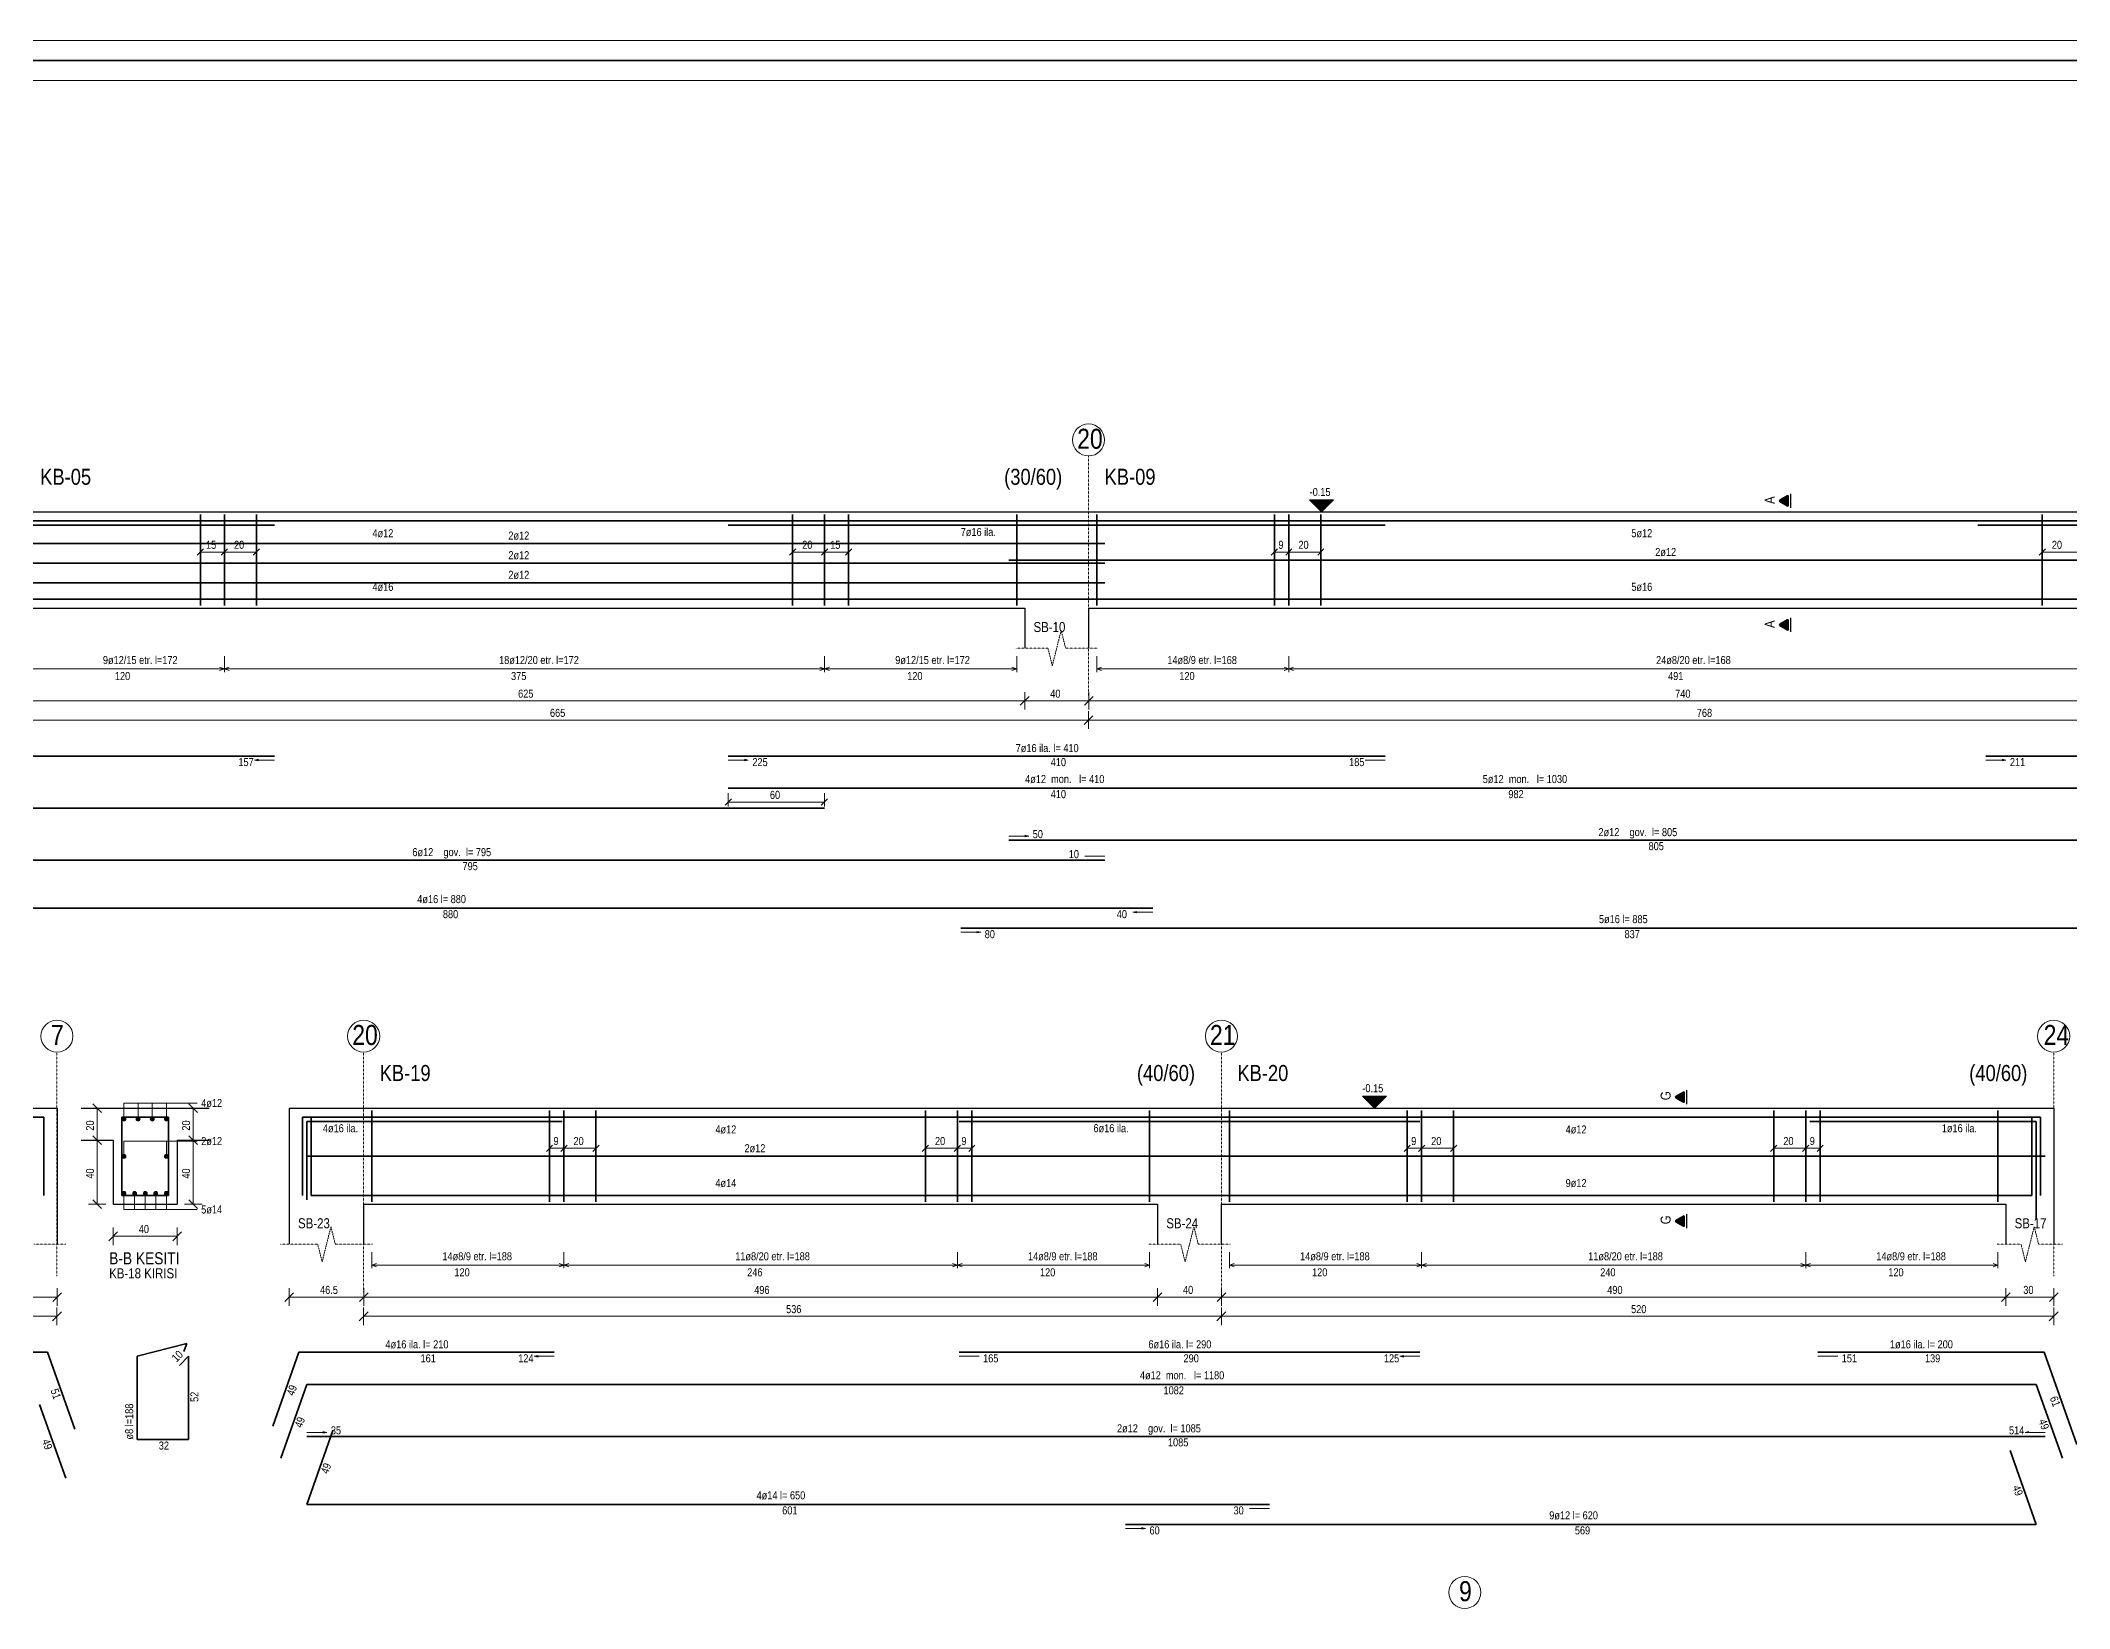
# Model space of a CAD drawing. Header units: millimetres. Extents: x -267 to 94375, y 6431 to 10838.
# Drawn here: x 76169 to 78704, y 8773 to 10732 of the extents above; entities that cross this region are included whole.
import ezdxf

# ---------------------------------------------------------------- set-up
doc = ezdxf.new("R2010")
doc.units = ezdxf.units.MM
doc.header["$LTSCALE"] = 0.0001
doc.linetypes.add('DASHED', pattern=[19.05, 12.7, -6.35])
for name, color, linetype, lineweight in [('AKS BALONU (BEYKENT)', 7, 'Continuous', 20), ('AKS CIZGISI (BEYKENT)', 252, 'DASHED', 20), ('AKS NO (BEYKENT)', 3, 'Continuous', 20), ('DONATI (BEYKENT)', 4, 'Continuous', 35), ('DONATI KESIT (BEYKENT)', 7, 'Continuous', 20), ('DONATI YAZISI (BEYKENT)', 3, 'Continuous', 20), ('I.DONATI OKU (BEYKENT)', 160, 'Continuous', 20), ('KESIT ISMI (BEYKENT)', 6, 'Continuous', 20), ('KESIT SINIRI (BEYKENT)', 241, 'DASHED', 20), ('KESIT_(BEYKENT)', 151, 'Continuous', 25), ('KIRIS (BEYKENT)', 2, 'Continuous', 30), ('KIRIS ISMI (BEYKENT)', 40, 'Continuous', 20), ('KOLON ISMI (BEYKENT)', 91, 'Continuous', 20), ('KOT CIZGI (BEYKENT)', 120, 'Continuous', 20), ('KOT YAZI (BEYKENT)', 7, 'Continuous', 20), ('OLCU (BEYKENT)', 14, 'Continuous', 20), ('OLCU YAZISI (BEYKENT)', 7, 'Continuous', 20), ('SHEETSUMMARY-50', 152, 'Continuous', 20), ('SheetView', 40, 'Continuous', 20), ('SheetViewOut', 231, 'Continuous', 20)]:
    doc.layers.add(name, color=color, linetype=linetype, lineweight=lineweight)
doc.styles.add('KOT (BEYKENT)', font='')
doc.styles.add('OLCU (BEYKENT)', font='')
doc.styles.add('YAZI (BEYKENT)', font='')
doc.styles.get('KOT (BEYKENT)').set_extended_font_data('Bahnschrift Light Condensed')
doc.styles.get('OLCU (BEYKENT)').set_extended_font_data('Bahnschrift Light Condensed')
doc.styles.get('YAZI (BEYKENT)').set_extended_font_data('Bahnschrift Light Condensed')

msp = doc.modelspace()

# ---------------------------------------------------------------- hatches: boundary and pattern name
at = {"layer": 'DONATI KESIT (BEYKENT)', "lineweight": 30}
h = msp.add_hatch(color=256, dxfattribs=at)
h.dxf.hatch_style = 1
h.paths.add_polyline_path([(76270.92, 9384.28, 1), (76275.92, 9384.28, 1)])
h = msp.add_hatch(color=256, dxfattribs=at)
h.dxf.hatch_style = 1
h.paths.add_polyline_path([(76288.59, 9384.28, 1), (76293.59, 9384.28, 1)])
h = msp.add_hatch(color=256, dxfattribs=at)
h.dxf.hatch_style = 1
h.paths.add_polyline_path([(76306.26, 9384.28, 1), (76311.26, 9384.28, 1)])
h = msp.add_hatch(color=256, dxfattribs=at)
h.dxf.hatch_style = 1
h.paths.add_polyline_path([(76323.92, 9384.28, 1), (76328.92, 9384.28, 1)])
h = msp.add_hatch(color=256, dxfattribs=at)
h.dxf.hatch_style = 1
h.paths.add_polyline_path([(76270.92, 9337.78, 1), (76275.92, 9337.78, 1)])
h = msp.add_hatch(color=256, dxfattribs=at)
h.dxf.hatch_style = 1
h.paths.add_polyline_path([(76323.92, 9337.78, 1), (76328.92, 9337.78, 1)])
h = msp.add_hatch(color=256, dxfattribs=at)
h.dxf.hatch_style = 1
h.paths.add_polyline_path([(76270.92, 9291.28, 1), (76275.92, 9291.28, 1)])
h = msp.add_hatch(color=256, dxfattribs=at)
h.dxf.hatch_style = 1
h.paths.add_polyline_path([(76284.17, 9291.28, 1), (76289.17, 9291.28, 1)])
h = msp.add_hatch(color=256, dxfattribs=at)
h.dxf.hatch_style = 1
h.paths.add_polyline_path([(76297.42, 9291.28, 1), (76302.42, 9291.28, 1)])
h = msp.add_hatch(color=256, dxfattribs=at)
h.dxf.hatch_style = 1
h.paths.add_polyline_path([(76310.67, 9291.28, 1), (76315.67, 9291.28, 1)])
h = msp.add_hatch(color=256, dxfattribs=at)
h.dxf.hatch_style = 1
h.paths.add_polyline_path([(76323.92, 9291.28, 1), (76328.92, 9291.28, 1)])
at = {"layer": 'KESIT_(BEYKENT)'}
h = msp.add_hatch(color=256, dxfattribs=at)
h.dxf.hatch_style = 1
h.paths.add_polyline_path([(78353.28, 10162.18, 0.5773503), (78351.78, 10163.05), (78342.28, 10157.56, 0.5773503), (78342.28, 10155.83), (78351.78, 10150.35, 0.5773503), (78353.28, 10151.21)])
h = msp.add_hatch(color=256, dxfattribs=at)
h.dxf.hatch_style = 1
h.paths.add_polyline_path([(78353.28, 10007.18, 0.5773503), (78351.78, 10008.05), (78342.28, 10002.56, 0.5773503), (78342.28, 10000.83), (78351.78, 9995.35, 0.5773503), (78353.28, 9996.21)])
h = msp.add_hatch(color=256, dxfattribs=at)
h.dxf.hatch_style = 1
h.paths.add_polyline_path([(78223.25, 9417.18, 0.5773503), (78221.75, 9418.05), (78212.25, 9412.56, 0.5773503), (78212.25, 9410.83), (78221.75, 9405.35, 0.5773503), (78223.25, 9406.21)])
h = msp.add_hatch(color=256, dxfattribs=at)
h.dxf.hatch_style = 1
h.paths.add_polyline_path([(78223.25, 9262.18, 0.5773503), (78221.75, 9263.05), (78212.25, 9257.56, 0.5773503), (78212.25, 9255.83), (78221.75, 9250.35, 0.5773503), (78223.25, 9251.21)])
at = {"layer": 'KOT CIZGI (BEYKENT)'}
for points in [[(77784.91, 10157.78), (77754.91, 10157.78), (77769.91, 10142.78)], [(77850.81, 9412.78), (77820.81, 9412.78), (77835.81, 9397.78)]]:
    msp.add_hatch(color=256, dxfattribs=at).paths.add_polyline_path(points)

# ---------------------------------------------------------------- linework, layer by layer
at = {"layer": 'AKS BALONU (BEYKENT)'}
for centre in [(77478.71, 10232.78), (76189.72, 9487.78), (76572.92, 9487.78), (77644.61, 9487.78), (78684.6, 9487.78), (77948.75, 8792.78)]:
    msp.add_circle(centre, 20, dxfattribs=at)
at = {"layer": 'AKS CIZGISI (BEYKENT)'}
for p, q in [((77478.71, 10212.78), (77478.71, 9912.78)), ((76189.72, 9467.78), (76189.72, 9187.78)), ((76572.92, 9467.78), (76572.92, 9167.78)), ((77644.61, 9467.78), (77644.61, 9167.78)), ((78684.6, 9467.78), (78684.6, 9187.78))]:
    msp.add_line(p, q, dxfattribs=at)
at = {"layer": 'DONATI (BEYKENT)'}
for p, q in [((75003.66, 10131.78), (77148.56, 10131.78)), ((75476.41, 10126.28), (76461.41, 10126.28)), ((76368.91, 10139.78), (76368.91, 10025.78)), ((76398.91, 10139.78), (76398.91, 10025.78)), ((76438.91, 10139.78), (76438.91, 10025.78)), ((77028.56, 10131.78), (77849.27, 10131.78)), ((77028.56, 10131.78), (78998.43, 10131.78)), ((77028.56, 10126.28), (77849.27, 10126.28)), ((77108.91, 10139.78), (77108.91, 10025.78)), ((77148.91, 10139.78), (77148.91, 10025.78)), ((77178.91, 10139.78), (77178.91, 10025.78)), ((77388.91, 10139.78), (77388.91, 10025.78)), ((77488.91, 10139.78), (77488.91, 10025.78)), ((77710.91, 10139.78), (77710.91, 10025.78)), ((77728.91, 10139.78), (77728.91, 10025.78)), ((77768.91, 10139.78), (77768.91, 10025.78)), ((78589.97, 10126.28), (78992.93, 10126.28)), ((78670.33, 10139.78), (78670.33, 10025.78)), ((75908.91, 10103.28), (77498.91, 10103.28)), ((75908.91, 10078.78), (77498.91, 10078.78)), ((77378.91, 10082.78), (78992.93, 10082.78)), ((75908.91, 10054.28), (77498.91, 10054.28)), ((75799.91, 10033.78), (77558.91, 10033.78)), ((77318.91, 10033.78), (78987.43, 10033.78)), ((75476.41, 9837.78), (76461.41, 9837.78)), ((77028.56, 9837.78), (77849.27, 9837.78)), ((78599.97, 9837.78), (79002.93, 9837.78)), ((77028.56, 9797.78), (77849.27, 9797.78)), ((77028.56, 9797.78), (78992.93, 9797.78)), ((75003.66, 9772.78), (77148.56, 9772.78)), ((77378.91, 9732.78), (78992.93, 9732.78)), ((75908.91, 9707.78), (77498.91, 9707.78)), ((75799.91, 9647.78), (77558.91, 9647.78)), ((77318.91, 9622.78), (78992.93, 9622.78)), ((74754.67, 9386.78), (76173.42, 9386.78)), ((76173.42, 9386.78), (76173.42, 9288.78)), ((76270.92, 9386.78), (76328.92, 9386.78)), ((76270.92, 9288.78), (76270.92, 9386.78)), ((76328.92, 9386.78), (76328.92, 9288.78)), ((76496.42, 9288.78), (76496.42, 9386.78)), ((76496.42, 9386.78), (78668.3, 9386.78)), ((76501.92, 9283.28), (76501.92, 9381.28)), ((76501.92, 9381.28), (76821.05, 9381.28)), ((76507.42, 9386.78), (76507.42, 9288.78)), ((76583.12, 9394.78), (76583.12, 9280.78)), ((76805.12, 9394.78), (76805.12, 9280.78)), ((76823.12, 9394.78), (76823.12, 9280.78)), ((76863.12, 9394.78), (76863.12, 9280.78)), ((77274.81, 9394.78), (77274.81, 9280.78)), ((77314.81, 9394.78), (77314.81, 9280.78)), ((77316.89, 9381.28), (77892.73, 9381.28)), ((77332.81, 9394.78), (77332.81, 9280.78)), ((77554.81, 9394.78), (77554.81, 9280.78)), ((77654.81, 9394.78), (77654.81, 9280.78)), ((77876.81, 9394.78), (77876.81, 9280.78)), ((77894.81, 9394.78), (77894.81, 9280.78)), ((77934.81, 9394.78), (77934.81, 9280.78)), ((78334.8, 9394.78), (78334.8, 9280.78)), ((78374.8, 9394.78), (78374.8, 9280.78)), ((78379.8, 9381.28), (78662.8, 9381.28)), ((78392.8, 9394.78), (78392.8, 9280.78)), ((78614.8, 9394.78), (78614.8, 9280.78)), ((78657.3, 9288.78), (78657.3, 9386.78)), ((78662.8, 9381.28), (78662.8, 9259.28)), ((78668.3, 9386.78), (78668.3, 9288.78)), ((76501.92, 9337.78), (78673.8, 9337.78)), ((76328.92, 9288.78), (76270.92, 9288.78)), ((76507.42, 9288.78), (77704.81, 9288.78)), ((77524.81, 9288.78), (78657.3, 9288.78)), ((76289.92, 9087.78), (76352.01, 9103.78)), ((76348.01, 9093.78), (76352.01, 9103.78)), ((75864.87, 9092.78), (76177.92, 9092.78)), ((76177.92, 9092.78), (76211.92, 8996.61)), ((76289.92, 9087.78), (76289.92, 8983.78)), ((76342.62, 9076.46), (76353.92, 9087.78)), ((76353.92, 8983.78), (76353.92, 9087.78)), ((76459.26, 9000.38), (76491.92, 9092.78)), ((76491.92, 9092.78), (76811.05, 9092.78)), ((77316.89, 9092.78), (77892.73, 9092.78)), ((78389.8, 9092.78), (78672.8, 9092.78)), ((78672.8, 9092.78), (78713.47, 8977.76)), ((76469.26, 8960.39), (76501.92, 9052.78)), ((76501.92, 9052.78), (78662.8, 9052.78)), ((78662.8, 9052.78), (78695.47, 8960.39)), ((76167.92, 9027.78), (76200.59, 8935.39)), ((76353.92, 8983.78), (76289.92, 8983.78)), ((76534.59, 8995.18), (76501.92, 8902.78)), ((76501.92, 8987.78), (78673.8, 8987.78)), ((78662.8, 8877.78), (78630.13, 8970.18)), ((76501.92, 8902.78), (77704.81, 8902.78)), ((77524.81, 8877.78), (78662.8, 8877.78))]:
    msp.add_line(p, q, dxfattribs=at)
at = {"layer": 'DONATI KESIT (BEYKENT)'}
for centre in [(76273.42, 9384.28), (76291.09, 9384.28), (76308.76, 9384.28), (76326.42, 9384.28), (76273.42, 9337.78), (76326.42, 9337.78), (76273.42, 9291.28), (76286.67, 9291.28), (76299.92, 9291.28), (76313.17, 9291.28), (76326.42, 9291.28)]:
    msp.add_circle(centre, 2.5, dxfattribs=at)
at = {"layer": 'I.DONATI OKU (BEYKENT)'}
for p, q in [((76158.91, 9946.78), (77388.91, 9946.78)), ((76392.91, 9948.78), (76404.91, 9944.78)), ((76392.91, 9944.78), (76404.91, 9948.78)), ((76398.91, 9962.78), (76398.91, 9942.78)), ((77142.91, 9948.78), (77154.91, 9944.78)), ((77142.91, 9944.78), (77154.91, 9948.78)), ((77148.91, 9962.78), (77148.91, 9942.78)), ((77388.91, 9946.78), (77382.91, 9948.78)), ((77388.91, 9946.78), (77382.91, 9944.78)), ((77388.91, 9962.78), (77388.91, 9942.78)), ((77488.91, 9962.78), (77488.91, 9942.78)), ((77488.91, 9946.78), (77494.91, 9948.78)), ((77488.91, 9946.78), (78950.33, 9946.78)), ((77488.91, 9946.78), (77494.91, 9944.78)), ((77722.91, 9948.78), (77734.91, 9944.78)), ((77722.91, 9944.78), (77734.91, 9948.78)), ((77728.91, 9962.78), (77728.91, 9942.78)), ((76436.41, 9832.78), (76441.32, 9833.76)), ((76461.41, 9832.78), (76436.41, 9832.78)), ((76436.41, 9832.78), (76441.32, 9831.8)), ((77028.56, 9832.78), (77053.56, 9832.78)), ((77053.56, 9832.78), (77048.66, 9833.76)), ((77053.56, 9832.78), (77048.66, 9831.8)), ((77849.27, 9832.78), (77824.27, 9832.78)), ((78599.97, 9832.78), (78624.97, 9832.78)), ((78624.97, 9832.78), (78620.07, 9833.76)), ((78624.97, 9832.78), (78620.07, 9831.8)), ((77378.91, 9737.78), (77403.91, 9737.78)), ((77403.91, 9737.78), (77399.01, 9738.76)), ((77403.91, 9737.78), (77399.01, 9736.8)), ((77498.91, 9712.78), (77473.91, 9712.78)), ((77533.91, 9642.78), (77538.82, 9643.76)), ((77558.91, 9642.78), (77533.91, 9642.78)), ((77533.91, 9642.78), (77538.82, 9641.8)), ((77318.91, 9617.78), (77343.91, 9617.78)), ((77343.91, 9617.78), (77339.01, 9618.76)), ((77343.91, 9617.78), (77339.01, 9616.8)), ((76273.42, 9384.28), (76273.42, 9404.28)), ((76273.42, 9404.28), (76364.92, 9404.28)), ((76291.09, 9384.28), (76291.09, 9404.28)), ((76308.76, 9384.28), (76308.76, 9404.28)), ((76326.42, 9384.28), (76326.42, 9404.28)), ((76273.42, 9337.78), (76273.42, 9356.78)), ((76273.42, 9356.78), (76364.92, 9356.78)), ((76326.42, 9337.78), (76326.42, 9356.78)), ((76273.42, 9291.28), (76273.42, 9271.28)), ((76286.67, 9291.28), (76286.67, 9271.28)), ((76299.92, 9291.28), (76299.92, 9271.28)), ((76313.17, 9291.28), (76313.17, 9271.28)), ((76326.42, 9291.28), (76326.42, 9271.28)), ((76273.42, 9271.28), (76364.92, 9271.28)), ((76583.12, 9217.78), (76583.12, 9197.78)), ((76583.12, 9201.78), (76589.12, 9203.78)), ((76817.12, 9203.78), (76829.12, 9199.78)), ((76817.12, 9199.78), (76829.12, 9203.78)), ((76823.12, 9217.78), (76823.12, 9197.78)), ((77308.81, 9203.78), (77320.81, 9199.78)), ((77308.81, 9199.78), (77320.81, 9203.78)), ((77314.81, 9217.78), (77314.81, 9197.78)), ((77554.81, 9201.78), (77548.81, 9203.78)), ((77554.81, 9217.78), (77554.81, 9197.78)), ((77654.81, 9217.78), (77654.81, 9197.78)), ((77654.81, 9201.78), (77660.81, 9203.78)), ((77888.81, 9203.78), (77900.81, 9199.78)), ((77888.81, 9199.78), (77900.81, 9203.78)), ((77894.81, 9217.78), (77894.81, 9197.78)), ((78368.8, 9203.78), (78380.8, 9199.78)), ((78368.8, 9199.78), (78380.8, 9203.78)), ((78374.8, 9217.78), (78374.8, 9197.78)), ((78614.8, 9201.78), (78608.8, 9203.78)), ((78614.8, 9217.78), (78614.8, 9197.78)), ((76583.12, 9201.78), (77554.81, 9201.78)), ((76583.12, 9201.78), (76589.12, 9199.78)), ((77554.81, 9201.78), (77548.81, 9199.78)), ((77654.81, 9201.78), (78614.8, 9201.78)), ((77654.81, 9201.78), (77660.81, 9199.78)), ((78614.8, 9201.78), (78608.8, 9199.78)), ((76786.05, 9087.78), (76790.95, 9088.76)), ((76811.05, 9087.78), (76786.05, 9087.78)), ((76786.05, 9087.78), (76790.95, 9086.8)), ((77316.89, 9087.78), (77341.89, 9087.78)), ((77867.73, 9087.78), (77872.64, 9088.76)), ((77892.73, 9087.78), (77867.73, 9087.78)), ((77867.73, 9087.78), (77872.64, 9086.8)), ((78389.8, 9087.78), (78414.8, 9087.78)), ((76501.92, 8992.78), (76526.92, 8992.78)), ((76526.92, 8992.78), (76522.02, 8993.76)), ((76526.92, 8992.78), (76522.02, 8991.8)), ((78648.8, 8992.78), (78653.7, 8993.76)), ((78673.8, 8992.78), (78648.8, 8992.78)), ((77524.81, 8872.78), (77549.81, 8872.78)), ((77549.81, 8872.78), (77544.91, 8873.76)), ((77549.81, 8872.78), (77544.91, 8871.8)), ((77704.81, 8897.78), (77679.81, 8897.78))]:
    msp.add_line(p, q, dxfattribs=at)
at = {"layer": 'KESIT SINIRI (BEYKENT)'}
for p, q in [((77433.41, 9950.78), (77444.41, 9994.78)), ((77444.41, 9994.78), (77449.91, 9972.78)), ((77387.91, 9972.78), (77427.91, 9972.78)), ((77427.91, 9972.78), (77433.41, 9950.78)), ((77449.91, 9972.78), (77489.91, 9972.78)), ((76160.92, 9227.78), (76200.92, 9227.78)), ((76468.92, 9227.78), (76515.52, 9227.78)), ((76515.52, 9227.78), (76521.02, 9205.78)), ((76521.02, 9205.78), (76526.52, 9227.78)), ((76526.52, 9227.78), (76532.02, 9249.78)), ((76532.02, 9249.78), (76537.52, 9227.78)), ((76537.52, 9227.78), (76584.12, 9227.78)), ((77553.81, 9227.78), (77593.81, 9227.78)), ((77593.81, 9227.78), (77599.31, 9205.78)), ((77599.31, 9205.78), (77604.81, 9227.78)), ((77604.81, 9227.78), (77610.31, 9249.78)), ((77610.31, 9249.78), (77615.81, 9227.78)), ((77615.81, 9227.78), (77655.81, 9227.78)), ((78613.8, 9227.78), (78643.8, 9227.78)), ((78643.8, 9227.78), (78649.3, 9205.78)), ((78649.3, 9205.78), (78654.8, 9227.78)), ((78654.8, 9227.78), (78660.3, 9249.78)), ((78660.3, 9249.78), (78665.8, 9227.78)), ((78665.8, 9227.78), (78695.8, 9227.78))]:
    msp.add_line(p, q, dxfattribs=at)
at = {"layer": 'KESIT_(BEYKENT)'}
for p, q in [((78355.78, 10165.36), (78355.78, 10148.04)), ((78355.78, 10010.36), (78355.78, 9993.04)), ((78225.75, 9420.36), (78225.75, 9403.04)), ((78225.75, 9265.36), (78225.75, 9248.04))]:
    msp.add_line(p, q, dxfattribs=at)
at = {"layer": 'KESIT_(BEYKENT)', "flags": 128}
for points in [[(78351.78, 10163.05), (78342.28, 10157.56, 0.5773503), (78342.28, 10155.83), (78351.78, 10150.35, 0.5773503), (78353.28, 10151.21), (78353.28, 10162.18, 0.5773503)], [(78351.78, 10008.05), (78342.28, 10002.56, 0.5773503), (78342.28, 10000.83), (78351.78, 9995.35, 0.5773503), (78353.28, 9996.21), (78353.28, 10007.18, 0.5773503)], [(78221.75, 9418.05), (78212.25, 9412.56, 0.5773503), (78212.25, 9410.83), (78221.75, 9405.35, 0.5773503), (78223.25, 9406.21), (78223.25, 9417.18, 0.5773503)], [(78221.75, 9263.05), (78212.25, 9257.56, 0.5773503), (78212.25, 9255.83), (78221.75, 9250.35, 0.5773503), (78223.25, 9251.21), (78223.25, 9262.18, 0.5773503)]]:
    msp.add_lwpolyline(points, format="xyb", close=True, dxfattribs=at)
at = {"layer": 'KIRIS (BEYKENT)'}
for p, q in [((72908.51, 10142.78), (79014.93, 10142.78)), ((76148.91, 10022.78), (77398.91, 10022.78)), ((77398.91, 10022.78), (77398.91, 9972.78)), ((77478.91, 9972.78), (77478.91, 10022.78)), ((77478.91, 10022.78), (78960.33, 10022.78)), ((72908.51, 9397.78), (76189.92, 9397.78)), ((76189.92, 9397.78), (76189.92, 9227.78)), ((76219.92, 9397.78), (76379.92, 9397.78)), ((76479.92, 9397.78), (78684.8, 9397.78)), ((76479.92, 9397.78), (76479.92, 9227.78)), ((78684.8, 9397.78), (78684.8, 9227.78)), ((76219.92, 9357.78), (76259.92, 9357.78)), ((76259.92, 9357.78), (76259.92, 9277.78)), ((76339.92, 9357.78), (76379.92, 9357.78)), ((76339.92, 9357.78), (76339.92, 9277.78)), ((76259.92, 9277.78), (76339.92, 9277.78)), ((76573.12, 9227.78), (76573.12, 9277.78)), ((76573.12, 9277.78), (77564.81, 9277.78)), ((77564.81, 9277.78), (77564.81, 9227.78)), ((77644.81, 9227.78), (77644.81, 9277.78)), ((77644.81, 9277.78), (78624.8, 9277.78)), ((78624.8, 9277.78), (78624.8, 9227.78))]:
    msp.add_line(p, q, dxfattribs=at)
at = {"layer": 'KOT CIZGI (BEYKENT)'}
for p, q in [((77749.91, 10142.78), (77789.91, 10142.78)), ((77754.91, 10157.78), (77784.91, 10157.78)), ((77769.91, 10142.78), (77754.91, 10157.78)), ((77769.91, 10142.78), (77784.91, 10157.78)), ((77820.81, 9412.78), (77850.81, 9412.78)), ((77835.81, 9397.78), (77820.81, 9412.78)), ((77835.81, 9397.78), (77850.81, 9412.78)), ((77815.81, 9397.78), (77855.81, 9397.78))]:
    msp.add_line(p, q, dxfattribs=at)
at = {"layer": 'OLCU (BEYKENT)'}
for p, q in [((76365.03, 10088.89), (76372.79, 10096.68)), ((76368.92, 10081.78), (76368.91, 10103.78)), ((76368.91, 10092.78), (76438.91, 10092.78)), ((76395.03, 10088.89), (76402.79, 10096.68)), ((76398.92, 10081.78), (76398.91, 10103.78)), ((76435.03, 10088.89), (76442.79, 10096.68)), ((76438.92, 10081.78), (76438.91, 10103.78)), ((77105.03, 10088.89), (77112.8, 10096.68)), ((77108.92, 10081.78), (77108.91, 10103.78)), ((77108.91, 10092.78), (77178.91, 10092.78)), ((77145.03, 10088.89), (77152.8, 10096.68)), ((77148.92, 10081.78), (77148.91, 10103.78)), ((77175.03, 10088.89), (77182.8, 10096.68)), ((77178.92, 10081.78), (77178.91, 10103.78)), ((77707.03, 10088.89), (77714.8, 10096.68)), ((77710.92, 10081.78), (77710.91, 10103.78)), ((77710.91, 10092.78), (77768.91, 10092.78)), ((77725.03, 10088.89), (77732.8, 10096.68)), ((77728.92, 10081.78), (77728.91, 10103.78)), ((77765.03, 10088.89), (77772.8, 10096.68)), ((77768.92, 10081.78), (77768.91, 10103.78)), ((78666.44, 10088.89), (78674.21, 10096.68)), ((78670.34, 10081.78), (78670.32, 10103.78)), ((78670.33, 10092.78), (78728.33, 10092.78)), ((77404.41, 9912.28), (77393.41, 9901.28)), ((77398.91, 9917.78), (77398.91, 9895.78)), ((77484.41, 9912.28), (77473.41, 9901.28)), ((77478.91, 9917.78), (77478.91, 9895.78)), ((76148.91, 9906.78), (77478.71, 9906.78)), ((77484.21, 9888.28), (77473.21, 9877.28)), ((77478.71, 9893.78), (77478.71, 9871.78)), ((77478.91, 9906.78), (79014.73, 9906.78)), ((72908.71, 9882.78), (79014.73, 9882.78)), ((77028.56, 9774.78), (77028.56, 9791.28)), ((77148.56, 9774.78), (77148.56, 9791.28)), ((77024.68, 9776.39), (77032.44, 9784.18)), ((77028.56, 9780.28), (77148.56, 9780.28)), ((77144.68, 9776.39), (77152.44, 9784.18)), ((76228.92, 9397.78), (76250.92, 9397.78)), ((76245.42, 9392.28), (76234.42, 9403.28)), ((76239.92, 9277.78), (76239.92, 9397.78)), ((76348.92, 9397.78), (76370.92, 9397.78)), ((76365.42, 9392.28), (76354.42, 9403.28)), ((76359.92, 9277.78), (76359.92, 9397.78)), ((76228.92, 9357.78), (76250.92, 9357.78)), ((76234.42, 9363.28), (76245.42, 9352.28)), ((76348.92, 9357.78), (76370.92, 9357.78)), ((76354.42, 9363.28), (76365.42, 9352.28)), ((76805.13, 9336.78), (76805.12, 9358.78)), ((76823.13, 9336.78), (76823.12, 9358.78)), ((76863.13, 9336.78), (76863.12, 9358.78)), ((77274.82, 9336.78), (77274.81, 9358.78)), ((77314.82, 9336.78), (77314.81, 9358.78)), ((77332.82, 9336.78), (77332.81, 9358.78)), ((77876.82, 9336.78), (77876.81, 9358.78)), ((77894.82, 9336.78), (77894.81, 9358.78)), ((77934.82, 9336.78), (77934.81, 9358.78)), ((78334.81, 9336.78), (78334.8, 9358.78)), ((78374.81, 9336.78), (78374.8, 9358.78)), ((78392.81, 9336.78), (78392.8, 9358.78)), ((76801.24, 9343.89), (76809.01, 9351.68)), ((76805.12, 9347.78), (76863.12, 9347.78)), ((76819.24, 9343.89), (76827.01, 9351.68)), ((76859.24, 9343.89), (76867.01, 9351.68)), ((77270.92, 9343.89), (77278.69, 9351.68)), ((77274.81, 9347.78), (77332.81, 9347.78)), ((77310.93, 9343.89), (77318.69, 9351.68)), ((77328.93, 9343.89), (77336.69, 9351.68)), ((77872.92, 9343.89), (77880.69, 9351.68)), ((77876.81, 9347.78), (77934.81, 9347.78)), ((77890.92, 9343.89), (77898.69, 9351.68)), ((77930.92, 9343.89), (77938.69, 9351.68)), ((78330.92, 9343.89), (78338.68, 9351.68)), ((78334.8, 9347.78), (78392.8, 9347.78)), ((78370.91, 9343.89), (78378.68, 9351.68)), ((78388.92, 9343.89), (78396.68, 9351.68)), ((76234.42, 9283.28), (76245.42, 9272.28)), ((76354.42, 9283.28), (76365.42, 9272.28)), ((76228.92, 9277.78), (76250.92, 9277.78)), ((76348.92, 9277.78), (76370.92, 9277.78)), ((76265.42, 9243.28), (76254.42, 9232.28)), ((76259.92, 9248.78), (76259.92, 9226.78)), ((76259.92, 9237.78), (76339.92, 9237.78)), ((76334.42, 9232.28), (76345.42, 9243.28)), ((76339.92, 9226.78), (76339.92, 9248.78)), ((73929.72, 9161.78), (76189.72, 9161.78)), ((76184.42, 9156.28), (76195.42, 9167.28)), ((76189.92, 9172.78), (76189.92, 9150.78)), ((76485.42, 9167.28), (76474.42, 9156.28)), ((76479.92, 9172.78), (76479.92, 9150.78)), ((76479.92, 9161.78), (76572.92, 9161.78)), ((76578.62, 9167.28), (76567.62, 9156.28)), ((76573.12, 9172.78), (76573.12, 9150.78)), ((76573.12, 9161.78), (77644.61, 9161.78)), ((77570.31, 9167.28), (77559.31, 9156.28)), ((77564.81, 9172.78), (77564.81, 9150.78)), ((77650.31, 9167.28), (77639.31, 9156.28)), ((77644.81, 9172.78), (77644.81, 9150.78)), ((77644.81, 9161.78), (78684.6, 9161.78)), ((78630.3, 9167.28), (78619.3, 9156.28)), ((78624.8, 9172.78), (78624.8, 9150.78)), ((78679.3, 9156.28), (78690.3, 9167.28)), ((78684.8, 9172.78), (78684.8, 9150.78)), ((72908.71, 9137.78), (76189.72, 9137.78)), ((76184.22, 9132.28), (76195.22, 9143.28)), ((76189.72, 9148.78), (76189.72, 9126.78)), ((76578.42, 9143.28), (76567.42, 9132.28)), ((76572.92, 9148.78), (76572.92, 9126.78)), ((76572.92, 9137.78), (78684.6, 9137.78)), ((77650.11, 9143.28), (77639.11, 9132.28)), ((77644.61, 9148.78), (77644.61, 9126.78)), ((78679.1, 9132.28), (78690.1, 9143.28)), ((78684.6, 9148.78), (78684.6, 9126.78))]:
    msp.add_line(p, q, dxfattribs=at)
at = {"layer": 'SHEETSUMMARY-50', "const_width": 2, "flags": 128}
msp.add_lwpolyline([(72679.28, 6556.81), (94349.5, 6556.81), (94349.5, 10706.81), (72679.28, 10706.81)], close=True, dxfattribs=at)
at = {"layer": 'SheetView'}
msp.add_lwpolyline([(72704.28, 6581.81), (93724.5, 6581.81), (93724.5, 10681.81), (72704.28, 10681.81)], close=True, dxfattribs=at)
at = {"layer": 'SheetViewOut'}
msp.add_lwpolyline([(72654.28, 6531.81), (94374.5, 6531.81), (94374.5, 10731.81), (72654.28, 10731.81)], close=True, dxfattribs=at)

# ---------------------------------------------------------------- texts
at = {"layer": 'AKS NO (BEYKENT)', "style": 'YAZI (BEYKENT)'}
for s, p in [('20', (77464.46, 10221.78)), ('7', (76182.22, 9476.78)), ('20', (76558.67, 9476.78)), ('21', (77630.38, 9476.78)), ('24', (78672.1, 9476.78)), ('9', (77941.62, 8781.78))]:
    msp.add_text(s, height=25, dxfattribs=at).set_placement(p)
at = {"layer": 'DONATI YAZISI (BEYKENT)', "style": 'YAZI (BEYKENT)'}
for s, p in [('4ø12', (76583.91, 10111.28)), ('2ø12', (76753.71, 10108.28)), ('7ø16 ila.', (77318.96, 10112.78)), ('5ø12', (78156.92, 10111.28)), ('2ø12', (76753.71, 10083.78)), ('2ø12', (78186.72, 10087.78)), ('2ø12', (76753.71, 10059.28)), ('4ø16', (76583.91, 10044.28)), ('5ø16', (78156.92, 10044.28)), (' 9ø12/15 etr. l=172', (76243.91, 9952.78)), (' 18ø12/20 etr. l=172', (76738.91, 9952.78)), (' 9ø12/15 etr. l=172', (77233.91, 9952.78)), (' 14ø8/9 etr. l=168', (77573.91, 9952.78)), (' 24ø8/20 etr. l=168', (78184.62, 9952.78)), ('7ø16 ila. l= 410', (77387.63, 9842.78)), ('4ø12  mon.   l= 410', (77399.41, 9804.09)), ('5ø12  mon.   l= 1030', (77971.24, 9804.09)), ('2ø12    gov.  l= 805', (78115.82, 9737.78)), ('6ø12    gov.  l= 795', (76633.79, 9712.78)), ('4ø16 l= 880', (76639.91, 9654.09)), ('5ø16 l= 885', (78116.42, 9629.09)), ('4ø12', (76369.92, 9399.28)), ('2ø12', (76369.92, 9351.78)), ('4ø16 ila.', (76521.97, 9367.78)), ('4ø12', (77012.37, 9366.28)), ('6ø16 ila.', (77484.85, 9367.78)), ('4ø12', (78074.8, 9366.28)), ('1ø16 ila.', (78544.84, 9367.78)), ('2ø12', (77048.77, 9342.78)), ('4ø14', (77012.37, 9299.28)), ('9ø12', (78074.8, 9299.28)), ('5ø14', (76369.92, 9266.28)), (' 14ø8/9 etr. l=188', (76668.12, 9207.78)), (' 11ø8/20 etr. l=188', (77033.97, 9207.78)), (' 14ø8/9 etr. l=188', (77399.81, 9207.78)), (' 14ø8/9 etr. l=188', (77739.81, 9207.78)), (' 11ø8/20 etr. l=188', (78099.8, 9207.78)), (' 14ø8/9 etr. l=188', (78459.8, 9207.78)), ('4ø16 ila. l= 210', (76600.19, 9097.78)), ('6ø16 ila. l= 290', (77553.48, 9097.78)), ('1ø16 ila. l= 200', (78480.01, 9097.78)), ('4ø12  mon.   l= 1180', (77542.86, 9059.09)), ('2ø12    gov.  l= 1085', (77514.21, 8992.78)), ('4ø14 l= 650', (77063.87, 8909.09)), ('9ø12 l= 620', (78054.31, 8884.09))]:
    msp.add_text(s, height=10, dxfattribs=at).set_placement(p)
msp.add_text('ø8 l=188', height=10, rotation=90, dxfattribs=at).set_placement((76284.92, 8983.78))
at = {"layer": 'KESIT ISMI (BEYKENT)', "style": 'YAZI (BEYKENT)'}
for s, p in [('A', (78336.03, 10152.78)), ('A', (78336.03, 9997.78)), ('G', (78206, 9407.78)), ('G', (78206, 9252.78))]:
    msp.add_text(s, height=12.5, rotation=90, dxfattribs=at).set_placement(p)
msp.add_text('B-B KESITI', height=15, dxfattribs=at).set_placement((76254.92, 9202.78))
at = {"layer": 'KIRIS ISMI (BEYKENT)', "style": 'YAZI (BEYKENT)'}
for s, height, p in [('KB-05', 20, (76168.71, 10176.78)), ('(30/60)', 20, (77373.21, 10176.78)), ('KB-09', 20, (77498.71, 10176.78)), ('KB-19', 20, (76592.92, 9431.78)), ('(40/60)', 20, (77539.13, 9431.78)), ('KB-20', 20, (77664.61, 9431.78)), ('(40/60)', 20, (78579.12, 9431.78)), ('KB-18 KIRISI', 12.5, (76254.92, 9185.28))]:
    msp.add_text(s, height=height, dxfattribs=at).set_placement(p)
at = {"layer": 'KOLON ISMI (BEYKENT)', "style": 'YAZI (BEYKENT)'}
for s, p in [('SB-10', (77409.91, 9992.78)), ('SB-23', (76490.92, 9247.78)), ('SB-24', (77575.81, 9247.78)), ('SB-17', (78635.8, 9247.78))]:
    msp.add_text(s, height=12.5, dxfattribs=at).set_placement(p)
at = {"layer": 'KOT YAZI (BEYKENT)', "style": 'KOT (BEYKENT)'}
for p in [(77754.91, 10162.78), (77820.81, 9417.78)]:
    msp.add_text('-0.15', height=10, dxfattribs=at).set_placement(p)
at = {"layer": 'OLCU YAZISI (BEYKENT)', "style": 'OLCU (BEYKENT)'}
for s, p in [('15', (76375.91, 10096.78)), ('20', (76410.91, 10096.78)), ('20', (77120.91, 10096.78)), ('15', (77155.91, 10096.78)), ('9', (77715.91, 10096.78)), ('20', (77740.91, 10096.78)), ('20', (78682.33, 10096.78)), (' 120', (76258.91, 9932.78)), (' 375', (76753.91, 9932.78)), (' 120', (77248.91, 9932.78)), (' 120', (77588.91, 9932.78)), (' 491', (78199.62, 9932.78)), ('625', (76765.91, 9910.78)), ('40', (77430.81, 9910.78)), ('740', (78211.62, 9910.78)), ('665', (76805.71, 9886.78)), ('768', (78238.72, 9886.78)), ('157', (76416.41, 9825.28)), ('225', (77058.56, 9825.28)), ('410', (77431.41, 9825.28)), ('185', (77804.27, 9825.28)), ('211', (78629.97, 9825.28)), ('60', (77080.56, 9784.28)), ('410', (77431.41, 9785.28)), ('982', (78003.24, 9785.28)), ('50', (77408.91, 9735.28)), ('10', (77453.91, 9710.28)), ('805', (78178.42, 9720.28)), ('795', (76696.41, 9695.28)), ('880', (76671.91, 9635.28)), ('40', (77513.91, 9635.28)), ('80', (77348.91, 9610.28)), ('837', (78148.42, 9610.28)), ('9', (76810.12, 9351.78)), ('20', (76835.12, 9351.78)), ('20', (77286.81, 9351.78)), ('9', (77319.81, 9351.78)), ('9', (77881.81, 9351.78)), ('20', (77906.81, 9351.78)), ('20', (78346.8, 9351.78)), ('9', (78379.8, 9351.78)), ('40', (76291.92, 9241.78)), (' 120', (76683.12, 9187.78)), (' 246', (77048.97, 9187.78)), (' 120', (77414.81, 9187.78)), (' 120', (77754.81, 9187.78)), (' 240', (78114.8, 9187.78)), (' 120', (78474.8, 9187.78)), ('46.5', (76518.42, 9165.78)), ('496', (77060.97, 9165.78)), ('536', (77100.77, 9141.78)), ('40', (77596.71, 9165.78)), ('490', (78126.8, 9165.78)), ('520', (78156.6, 9141.78)), ('30', (78646.7, 9165.78)), ('161', (76643.98, 9080.28)), ('124', (76766.05, 9080.28)), ('165', (77346.89, 9080.28)), ('290', (77597.31, 9080.28)), ('125', (77847.73, 9080.28)), ('151', (78419.8, 9080.28)), ('139', (78523.8, 9080.28)), ('1082', (77572.36, 9040.28)), ('35', (76531.92, 8990.28)), ('514', (78628.8, 8990.28)), ('32', (76316.92, 8971.28)), ('1085', (77577.86, 8975.28)), ('601', (77095.87, 8890.28)), ('30', (77659.81, 8890.28)), ('60', (77554.81, 8865.28)), ('569', (78086.3, 8865.28))]:
    msp.add_text(s, height=10, dxfattribs=at).set_placement(p)
for s, rotation, p in [('20', 90, (76235.92, 9369.78)), ('20', 90, (76355.92, 9369.78)), ('40', 90, (76235.92, 9309.78)), ('40', 90, (76355.92, 9309.78)), ('10', 45, (76339.08, 9079.98)), ('49', 70.52884, (76485.71, 9037.7)), ('51', 289.47116, (76181.47, 9045.24)), ('52', 90, (76366.42, 9030.78)), ('61', 289.47116, (78679.68, 9035.82)), ('49', 70.52884, (76495.71, 8997.7)), ('49', 289.47116, (78665.68, 9007.13)), ('49', 289.47116, (76170.81, 8982.13)), ('49', 70, (76528.38, 8940.1)), ('49', 289, (78633.01, 8924.53))]:
    msp.add_text(s, height=10, rotation=rotation, dxfattribs=at).set_placement(p)

doc.saveas('drawing.dxf')
